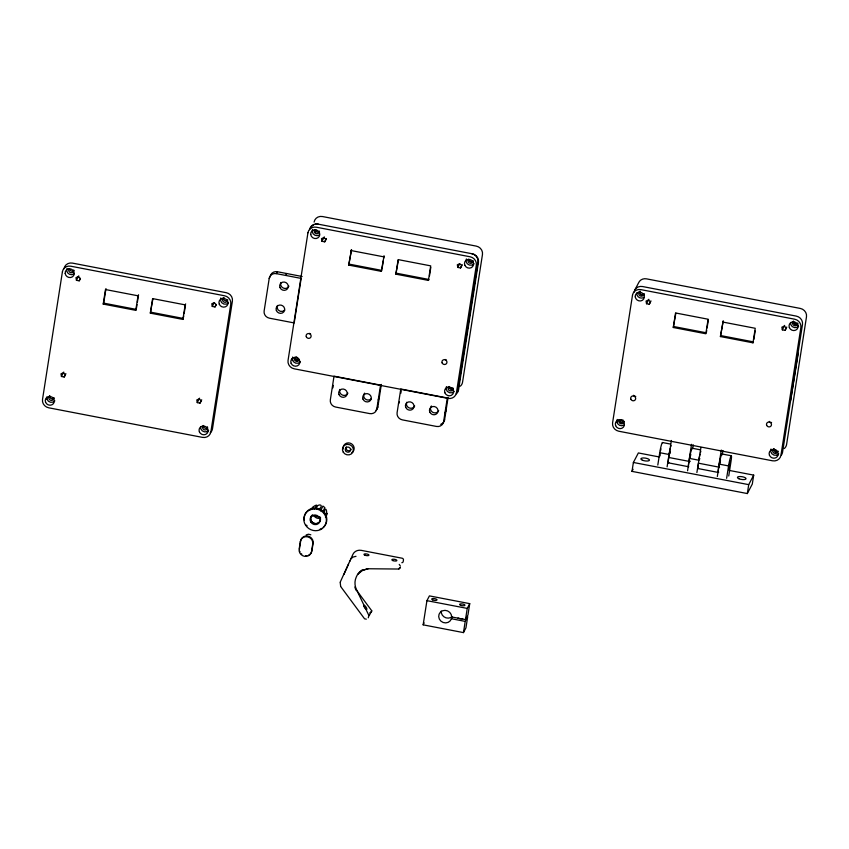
<?xml version="1.0" encoding="UTF-8"?>
<svg xmlns="http://www.w3.org/2000/svg" width="849" height="849" viewBox="0 0 849 849"><rect width="100%" height="100%" fill="white"/><g stroke="black" fill="none" stroke-linecap="round" stroke-linejoin="round"><path stroke-width="1.27" d="M689.452 460.699L689.738 461.548M719.199 466.419L719.485 467.268M689.611 460.646L689.876 461.612M719.358 466.377L719.474 467.523M368.53 616.799L368.264 617.796M349.958 560.754L340.258 582.074M340.194 582.425L340.661 586.319M325.485 517.328L327.045 513.167L326.186 516.967M660.076 453.048L660.108 455.892M103.207 304.08L103.705 303.135L136.264 309.397L135.766 310.341L103.207 304.08L105.478 289.541L138.037 295.802L138.536 294.847L137.4 302.117M103.705 303.135L105.976 288.586M135.766 310.341L138.037 295.802M136.456 308.176L137.018 304.547M183.777 316.03L182.896 319.415L150.337 313.154L152.608 298.604L185.167 304.865L185.666 303.91M150.337 313.154L152.916 298.859M182.896 319.415L185.167 304.865M184.148 313.61L185.475 305.12M269.218 278.387L264.124 311.042A6.346 5.975 27.6 0 0 269.398 318.173L294.21 322.938L301.151 278.408L276.349 273.643A6.346 5.975 27.6 0 0 269.218 278.387L270.215 276.477A6.346 5.975 27.6 0 1 277.347 271.733L302.148 276.498M315.584 232.074L315.924 229.92M348.737 265.09L351.507 249.585L348.737 265.09L381.297 271.351L381.795 270.396L349.236 264.135M332.904 387.855L333.296 385.382M381.297 271.351L384.066 255.846L383.684 258.276M381.986 269.186L383.302 260.696M395.867 274.153L398.139 259.603L430.698 265.864L428.427 280.414L395.867 274.153L398.446 259.868M376.839 408.857L380.543 385.106L334.028 376.16L330.325 399.911A6.346 5.975 27.6 0 0 335.61 407.042L369.708 413.601A6.346 5.975 27.6 0 0 376.839 408.857L377.837 406.947L381.35 384.438M400.824 393.278L401.216 390.805M429.488 275.819L430.814 267.339M443.603 421.688L447.306 397.948L400.792 389.001L397.088 412.752A6.346 5.975 27.6 0 0 402.362 419.873L436.471 426.442A6.346 5.975 27.6 0 0 443.603 421.688L444.6 419.788L448.113 397.279M423.152 624.843L426.93 600.657L429.414 595.892L469.73 603.639L467.979 614.846L465.485 619.611L451.7 616.958A6.59 6.198 27.6 0 0 442.52 610.781A6.59 6.198 27.6 0 0 440.907 621.139A6.59 6.198 27.6 0 0 451.424 618.741L465.21 621.394L467.703 616.629L465.952 627.836L463.458 632.601L423.152 624.843L424.15 622.943M463.458 632.601L465.21 621.394M465.485 619.611L467.237 608.404L469.73 603.639M639.775 293.319L640.114 291.165M729.079 470.388L753.7 475.122L752.31 484.026L747.332 493.556L631.996 471.375L633.386 462.472L638.363 452.942L659.1 456.932M673.289 327.502L675.549 312.963L708.108 319.224L705.837 333.763L673.289 327.502L675.857 313.217M657.805 465.061L659.737 452.687A7.938 0.817 -79.1 0 1 662.613 442.69M667.112 466.844L669.044 454.48A7.938 0.817 -79.1 0 1 670.222 448.527M668.821 462.514A7.938 0.817 -79.1 0 1 668.736 457.473L671.389 440.451M706.718 330.388L706.336 332.808L673.788 326.547M707.1 327.969L708.416 319.479M668.534 462.875L688.688 466.759A7.938 0.817 -79.1 0 1 688.889 461.347L691.542 444.324M687.573 470.781L689.505 458.418A7.938 0.817 -79.1 0 1 692.37 448.41M692.604 448.728L693.219 444.802M696.88 472.575L700.934 447.476M720.419 336.565L723.178 321.071L720.419 336.565L752.967 342.826L753.466 341.882L720.918 335.62M718.732 472.118A7.938 0.817 -79.1 0 1 718.636 467.077L721.289 450.044M717.331 476.501L719.252 464.138A7.938 0.817 -79.1 0 1 721.098 455.807A7.938 0.817 -79.1 0 1 722.202 454.82M722.35 454.448L722.966 450.522M726.627 478.295L728.559 465.921A7.938 0.817 -79.1 0 1 730.957 456.115A7.938 0.817 -79.1 0 1 731.053 461.156L728.739 476.002M752.967 342.826L755.239 328.287L722.679 322.026M753.848 339.451L755.175 330.972M747.332 493.556L748.712 484.652L753.7 475.122M313.217 507.118L311.381 509.135M669.702 453.875L670.158 451.7M699.449 459.596L699.672 458.481M719.612 463.48L720.313 460.37M669.564 453.727L669.787 452.613M690.035 457.664L690.736 454.586M699.332 459.458L699.555 458.343M719.782 463.384L720.493 460.317M690.078 456.635L690.555 454.65M660.49 450.83L660.968 448.866M325.783 514.006C328.117 512.202 324.87 504.539 324.318 512.998M343.898 574.529L348.631 563.927M349.682 561.56L352.844 554.493A7.938 7.471 27.6 0 1 361.228 550.354L402.129 558.217A1.592 1.496 27.6 0 1 403.445 560L403.222 561.486A1.592 1.496 27.6 0 1 401.842 562.707M323.076 511.31L324.827 507.596L322.938 506.068L320.519 510.865M76.442 280.308L75.986 277.655L78.437 276.541L80.411 278.504L79.18 280.828L76.442 280.308L78.766 275.872M79.18 280.828L80.337 278.621M61.446 376.489L60.99 373.836L63.442 372.722L65.415 374.696L64.184 377.02L61.446 376.489L63.76 372.064M64.184 377.02L65.914 373.698M212.261 306.425L211.794 303.772L214.256 302.658L216.219 304.621L214.988 306.956L212.261 306.425L213.99 303.104M214.988 306.956L216.145 304.738M197.255 402.606L196.798 399.964L199.25 398.85L201.224 400.813L199.993 403.137L197.255 402.606L199.568 398.181M199.993 403.137L201.722 399.815M276.349 273.643L277.347 271.733M285.646 275.426L286.644 273.516M321.973 241.307L321.516 238.654L323.968 237.54L325.942 239.503L324.711 241.838L321.973 241.307L324.297 236.882M324.711 241.838L326.451 238.505M428.427 280.414L428.925 279.459L396.366 273.198M378.229 399.943L379.227 398.043M457.791 267.424L457.335 264.771L459.787 263.668L461.75 265.631L460.519 267.955L457.791 267.424L459.521 264.103M460.519 267.955L462.259 264.633M398.478 403.837L399.476 401.938M444.993 412.784L445.99 410.884M356.315 589.928L371.745 610.781L369.007 616.024A1.592 1.496 27.6 0 0 368.859 615.419L356.474 589.567A15.876 14.932 27.6 0 1 356.198 577.214L356.622 576.269A15.876 14.932 27.6 0 1 362.183 569.955M451.424 618.741L452.421 616.83M634.532 290.581L638.544 282.908A7.461 7.015 27.6 0 1 646.492 278.854L800.289 308.431A7.461 7.015 27.6 0 1 806.486 316.815L786.588 444.462A7.461 7.015 27.6 0 1 784.317 448.505M646.524 303.73L646.068 301.077L648.519 299.962L650.493 301.926L649.252 304.25L646.524 303.73L648.838 299.294M649.252 304.25L650.992 300.928M631.996 471.375L633.099 469.264M782.332 329.847L781.876 327.194L784.327 326.08L786.301 328.043L785.07 330.367L782.332 329.847L784.646 325.411M785.07 330.367L786.8 327.045M797.88 354.001L798.251 353.29L790.652 400.346M318.853 509.379C325.57 503.913 316.061 503.224 316.348 508.891M314.236 509.029L314.597 508.445M315.34 507.267C320.529 502.597 310.883 506.715 312.252 509.23M310.66 509.708L312.644 507.819M399.805 568.352L398.988 569.01M357.705 574.465L362.268 570.475L368.19 568.618L362.268 570.475L359.488 572.491M350.52 559.13L353.067 557.05L355.996 556.328M369.75 612.914L371.109 612.012A1.592 1.496 27.6 0 0 371.745 610.781M306.192 534.912L308.452 534.212L310.819 534.796M366.312 619.154L364.561 618.815L340.852 586.765M367.182 568.745L398.754 569.032M640.486 294.561L642.247 294.9A4.606 4.33 27.6 0 0 644.391 294.815M797.795 324.817L796.044 324.477A4.606 4.33 27.6 0 1 793.253 322.843M351.008 250.54L383.568 256.801M150.835 312.199L183.395 318.46M621.362 419.788L623.187 420.138M448.208 387.229L452.39 388.035A2.696 2.536 27.6 0 0 453.09 388.078M773.269 449.747L776.411 450.352M662.422 442.52L670.561 444.091M692.19 448.24L700.329 449.811M721.947 453.971L731.244 455.754M659.737 452.687L669.044 454.48M689.505 458.418L698.801 460.2A7.938 0.817 -79.1 0 1 699.99 454.257M719.252 464.138L728.559 465.921M668.736 457.473L688.889 461.347M718.636 467.077L698.483 463.193A7.938 0.817 -79.1 0 0 698.568 468.234M698.292 468.606L718.445 472.479M633.386 462.472L748.712 484.652M426.93 600.657L467.237 608.404M399.221 564.405L400.272 565.827M354.85 586.988L355.805 589.959M326.61 513.539L326.568 513.656M622.614 420.775A2.696 2.536 27.6 0 1 620.874 419.671M621.468 422.961A2.696 2.536 27.6 0 1 619.229 419.937M778.109 451.159A2.696 2.536 27.6 0 1 775.264 452.538M781.377 455.022A7.461 7.015 27.6 0 0 782.576 452.135L802.485 324.477A7.461 7.015 27.6 0 0 796.277 316.104L642.491 286.527A7.461 7.015 27.6 0 0 634.107 292.098M639.138 292.279A2.696 2.536 27.6 0 1 639.329 291.642M670.668 446.861A7.938 0.817 -79.1 0 1 671.081 445.545M700.436 452.581A7.938 0.817 -79.1 0 1 700.85 451.265M798.622 326.218A4.606 4.33 27.6 0 1 790.578 322.45M797.561 323.161A2.536 2.388 27.6 0 1 795.778 325.676A2.536 2.388 27.6 0 1 792.828 324.286A2.536 2.388 27.6 0 1 793.582 321.304M797.858 323.342A2.536 2.388 27.6 0 1 793.412 321.272M643.998 297.383A4.606 4.33 27.6 0 1 636.761 292.979M643.765 293.584A2.536 2.388 27.6 0 1 641.982 296.089A2.536 2.388 27.6 0 1 639.032 294.709A2.536 2.388 27.6 0 1 639.785 291.727M644.062 293.765A2.536 2.388 27.6 0 1 639.615 291.695M777.472 451.413A2.536 2.388 27.6 0 1 773.503 448.919M624.153 421.422A2.536 2.388 27.6 0 1 619.696 419.979M771.582 422.484A2.536 2.388 27.6 0 1 770.924 422.441M770.298 422.229A2.536 2.388 27.6 0 1 769.279 421.401M635.774 396.356A2.536 2.388 27.6 0 1 634.49 396.112M633.927 395.761A2.536 2.388 27.6 0 1 633.471 395.284M778.724 453.875A4.606 4.33 27.6 0 1 770.998 449.025M777.642 451.445A2.536 2.388 27.6 0 1 773.598 452.793A2.536 2.388 27.6 0 1 774.246 448.675M778.183 454.639A4.924 4.627 27.6 0 1 777.068 455.181M624.068 425.052A4.606 4.33 27.6 0 1 617.202 419.448M623.856 421.242A2.536 2.388 27.6 0 1 620.672 423.683A2.536 2.388 27.6 0 1 619.409 419.788M616.968 422.653A4.924 4.627 27.6 0 1 616.661 421.454M371.363 398.627A4.362 4.107 27.6 0 1 365.303 399.009A4.362 4.107 27.6 0 1 364.614 393.129M347.91 393.108A4.362 4.107 27.6 0 1 342.232 394.987A4.362 4.107 27.6 0 1 340.003 389.404M377.837 406.947A6.346 5.975 27.6 0 1 375.99 410.311M438.7 410.566A4.362 4.107 27.6 0 1 432.523 412.179A4.362 4.107 27.6 0 1 431.377 405.971M414.673 405.949A4.362 4.107 27.6 0 1 408.995 407.828A4.362 4.107 27.6 0 1 406.767 402.246M444.6 419.788A6.346 5.975 27.6 0 1 442.127 423.64M441.438 424.033A6.346 5.975 27.6 0 1 440.695 424.33M284.755 310.044A4.362 4.107 27.6 0 1 277.421 305.438M288.925 286.134A4.362 4.107 27.6 0 1 283.248 288.013A4.362 4.107 27.6 0 1 281.008 282.43M474.082 263.806A4.606 4.33 27.6 0 1 466.356 258.956M473.01 261.375A2.536 2.388 27.6 0 1 469.529 263.073A2.536 2.388 27.6 0 1 468.563 259.295M473.307 260.93A2.536 2.388 27.6 0 1 468.85 259.486M471.736 253.681A7.461 7.015 27.6 0 1 477.934 262.065L458.025 389.712A7.461 7.015 27.6 0 1 456.836 392.609M309.567 229.686A7.461 7.015 27.6 0 1 317.94 224.104L472.256 253.787A7.461 7.015 27.6 0 1 478.454 262.161L458.556 389.818A7.461 7.015 27.6 0 1 456.284 393.862M319.447 234.971A4.606 4.33 27.6 0 1 312.517 229.485M319.224 231.172A2.536 2.388 27.6 0 1 316.04 233.613A2.536 2.388 27.6 0 1 314.767 229.718M319.511 231.352A2.536 2.388 27.6 0 1 315.064 229.899M452.931 389.001A2.536 2.388 27.6 0 1 448.962 386.507M299.135 359.424A2.536 2.388 27.6 0 1 295.632 358.745M446.383 360.018A2.536 2.388 27.6 0 1 445.194 359.467M310.575 333.901A2.536 2.388 27.6 0 1 309.386 333.339M454.173 391.453A4.606 4.33 27.6 0 1 446.447 386.603M453.101 389.033A2.536 2.388 27.6 0 1 449.323 390.561A2.536 2.388 27.6 0 1 449.121 386.539M300.376 361.876A4.606 4.33 27.6 0 1 292.65 357.026M299.304 359.456A2.536 2.388 27.6 0 1 295.526 360.984A2.536 2.388 27.6 0 1 295.335 356.962M292.427 360.241A4.924 4.627 27.6 0 1 292.12 359.031M314.098 222.109A7.461 7.015 27.6 0 1 322.471 216.537L476.268 246.114A7.461 7.015 27.6 0 1 482.465 254.498L462.556 382.146A7.461 7.015 27.6 0 1 460.296 386.189M298.593 358.458A2.696 2.536 27.6 0 1 296.513 356.75M297.447 360.645A2.696 2.536 27.6 0 1 295.208 357.62M453.228 389.84A2.696 2.536 27.6 0 1 452.613 390.137M451.944 390.275A2.696 2.536 27.6 0 1 451.243 390.222M470.972 261.832A4.606 4.33 27.6 0 1 469.221 260.526M292.661 360.432A5.243 4.924 27.6 0 1 292.332 359.159M310.511 228.264A7.461 7.015 27.6 0 1 313.684 224.858M315.191 224.295A7.461 7.015 27.6 0 1 318.46 224.21M351.157 449.227A2.696 2.536 27.6 0 1 347.581 450.49A2.696 2.536 27.6 0 1 346.296 446.903M343.283 448.962A5.55 5.232 27.6 0 1 346.859 443.104A5.55 5.232 27.6 0 1 353.545 445.99A5.55 5.232 27.6 0 1 351.847 452.655M399.295 568.161A1.592 1.496 27.6 0 0 400.346 567.312L400.367 567.1A1.592 1.496 27.6 0 1 399.497 567.864M309.567 554.609A6.346 5.975 27.6 0 0 311.923 550.842L313.111 543.211A6.346 5.975 27.6 0 0 307.837 536.08A6.346 5.975 27.6 0 0 300.705 540.824L299.517 548.454A6.346 5.975 27.6 0 0 299.453 549.027M309.078 554.917A6.346 5.975 27.6 0 1 308.558 555.172M306.871 555.649A6.346 5.975 27.6 0 1 305.682 555.692M301.82 554.195A6.346 5.975 27.6 0 1 301.363 553.792M300.005 551.85A6.346 5.975 27.6 0 1 299.782 551.309M320.508 519.535A4.998 4.701 27.6 0 1 313.684 523.143A4.998 4.701 27.6 0 1 311.816 515.598L320.137 517.2A4.998 4.701 27.6 0 1 320.476 518.357M320.593 517.943A4.998 4.701 27.6 0 1 314.119 515.884M320.551 519.8A5.083 4.776 27.6 0 1 314.236 523.44A5.083 4.776 27.6 0 1 310.978 516.744M311.254 516.213A5.083 4.776 27.6 0 1 311.604 515.725M312.018 515.279A5.083 4.776 27.6 0 1 312.485 514.897M320.296 517.391A5.083 4.776 27.6 0 1 320.476 517.986M304.335 520.023A11.44 10.761 27.6 0 1 319.256 508.88A11.44 10.761 27.6 0 1 323.236 527.325M321.76 528.375A11.44 10.761 27.6 0 1 320.094 529.171M307.105 525.86A11.44 10.761 27.6 0 1 306.51 525.128M462.663 618.528A2.696 0.87 8.9 0 1 458.057 618.008M452.294 616.512A6.59 6.198 27.6 0 1 441.204 611.004M53.784 397.82A2.536 2.388 27.6 0 1 50.293 400.144A2.536 2.388 27.6 0 1 49.794 395.952M54.071 398.001A2.536 2.388 27.6 0 1 49.635 395.921M210.234 432.757A7.461 7.015 27.6 0 0 212.494 428.713L232.403 301.066A7.461 7.015 27.6 0 0 226.205 292.682L72.409 263.105A7.461 7.015 27.6 0 0 64.036 268.677M46.897 399.232A4.924 4.627 27.6 0 1 46.589 398.032M208.101 431.218A4.924 4.627 27.6 0 1 206.986 431.759M228.551 302.796A4.606 4.33 27.6 0 1 220.825 297.946M227.468 300.376A2.536 2.388 27.6 0 1 223.436 301.713A2.536 2.388 27.6 0 1 224.072 297.606M227.776 299.93A2.536 2.388 27.6 0 1 223.329 297.85M73.916 273.962A4.606 4.33 27.6 0 1 66.975 268.475M73.693 270.162A2.536 2.388 27.6 0 1 70.509 272.614A2.536 2.388 27.6 0 1 69.236 268.719M73.98 270.353A2.536 2.388 27.6 0 1 69.522 268.9M207.4 427.992A2.536 2.388 27.6 0 1 203.431 425.498M208.642 430.454A4.606 4.33 27.6 0 1 200.587 426.686M207.421 426.782A2.536 2.388 27.6 0 1 204.715 429.923A2.536 2.388 27.6 0 1 203.123 425.954M54.845 400.877A4.606 4.33 27.6 0 1 46.791 397.109M728.665 468.16L728.771 469.306L730.373 460.742L728.665 468.16M62.412 271.776L42.514 399.433A7.461 7.015 27.6 0 0 48.711 407.807L202.508 437.384A7.461 7.015 27.6 0 0 210.881 431.812L230.779 304.154A7.461 7.015 27.6 0 0 224.582 295.781L70.785 266.204A7.461 7.015 27.6 0 0 62.412 271.776M307.943 232.775L288.044 360.432A7.461 7.015 27.6 0 0 294.242 368.816L448.039 398.393A7.461 7.015 27.6 0 0 456.412 392.811L476.321 265.164A7.461 7.015 27.6 0 0 470.113 256.78L316.327 227.203A7.461 7.015 27.6 0 0 307.943 232.775M300.334 541.545L299.145 549.165A6.346 5.975 27.6 0 0 304.42 556.297A6.346 5.975 27.6 0 0 311.541 551.553L312.74 543.933A6.346 5.975 27.6 0 0 307.455 536.801A6.346 5.975 27.6 0 0 300.334 541.545M632.494 295.197L612.585 422.855A7.461 7.015 27.6 0 0 618.783 431.228L772.579 460.805A7.461 7.015 27.6 0 0 780.953 455.234L800.862 327.576A7.461 7.015 27.6 0 0 794.664 319.203L640.868 289.626A7.461 7.015 27.6 0 0 632.494 295.197M642.449 460.222A4.362 1.411 8.9 0 0 649.443 460.317A4.362 1.411 8.9 0 0 643.638 457.951A4.362 1.411 8.9 0 0 642.449 460.222M739.012 478.794A4.362 1.411 8.9 0 0 745.995 478.889A4.362 1.411 8.9 0 0 740.201 476.522A4.362 1.411 8.9 0 0 739.012 478.794M789.347 327.576A4.606 4.33 27.6 0 0 797.137 329.083A4.606 4.33 27.6 0 0 794.25 321.877A4.606 4.33 27.6 0 0 789.347 327.576M635.264 296.895A4.606 4.33 27.6 0 0 642.502 300.238A4.606 4.33 27.6 0 0 641.568 292.65A4.606 4.33 27.6 0 0 635.264 296.895M630.839 399.147A2.536 2.388 27.6 0 0 635.137 399.975A2.536 2.388 27.6 0 0 633.545 395.995A2.536 2.388 27.6 0 0 630.839 399.147M766.647 425.264A2.536 2.388 27.6 0 0 770.945 426.092A2.536 2.388 27.6 0 0 769.353 422.123A2.536 2.388 27.6 0 0 766.647 425.264M769.438 455.234A4.606 4.33 27.6 0 0 777.228 456.73A4.606 4.33 27.6 0 0 774.341 449.524A4.606 4.33 27.6 0 0 769.438 455.234M615.642 425.657A4.606 4.33 27.6 0 0 623.431 427.153A4.606 4.33 27.6 0 0 620.545 419.947A4.606 4.33 27.6 0 0 615.642 425.657M338.953 394.498A4.362 4.107 27.6 0 0 346.328 395.91A4.362 4.107 27.6 0 0 343.59 389.086A4.362 4.107 27.6 0 0 338.953 394.498M362.979 399.115A4.362 4.107 27.6 0 0 370.366 400.537A4.362 4.107 27.6 0 0 367.628 393.703A4.362 4.107 27.6 0 0 362.979 399.115M405.705 407.329A4.362 4.107 27.6 0 0 413.092 408.751A4.362 4.107 27.6 0 0 410.354 401.917A4.362 4.107 27.6 0 0 405.705 407.329M429.743 411.956A4.362 4.107 27.6 0 0 437.118 413.378A4.362 4.107 27.6 0 0 434.391 406.544A4.362 4.107 27.6 0 0 429.743 411.956M279.958 287.524A4.362 4.107 27.6 0 0 287.344 288.936A4.362 4.107 27.6 0 0 284.606 282.101A4.362 4.107 27.6 0 0 279.958 287.524M276.371 310.522A4.362 4.107 27.6 0 0 283.757 311.944A4.362 4.107 27.6 0 0 281.019 305.109A4.362 4.107 27.6 0 0 276.371 310.522M464.796 265.164A4.606 4.33 27.6 0 0 472.585 266.66A4.606 4.33 27.6 0 0 469.699 259.454A4.606 4.33 27.6 0 0 464.796 265.164M310.723 234.483A4.606 4.33 27.6 0 0 317.961 237.826A4.606 4.33 27.6 0 0 317.027 230.238A4.606 4.33 27.6 0 0 310.723 234.483M306.287 336.735A2.536 2.388 27.6 0 0 310.585 337.552A2.536 2.388 27.6 0 0 308.994 333.583A2.536 2.388 27.6 0 0 306.287 336.735M442.106 362.852A2.536 2.388 27.6 0 0 446.404 363.68A2.536 2.388 27.6 0 0 444.802 359.7A2.536 2.388 27.6 0 0 442.106 362.852M444.897 392.822A4.606 4.33 27.6 0 0 452.676 394.318A4.606 4.33 27.6 0 0 449.79 387.112A4.606 4.33 27.6 0 0 444.897 392.822M291.101 363.234A4.606 4.33 27.6 0 0 298.89 364.741A4.606 4.33 27.6 0 0 296.004 357.535A4.606 4.33 27.6 0 0 291.101 363.234M345.543 450.66A2.696 2.536 27.6 0 0 350.149 451.137A2.696 2.536 27.6 0 0 348.079 447.062A2.696 2.536 27.6 0 0 345.543 450.66M343.251 452.177A5.55 5.232 27.6 0 0 352.749 452.358A5.55 5.232 27.6 0 0 347.75 444.324A5.55 5.232 27.6 0 0 343.251 452.177M363.945 606.388A2.536 0.764 56.3 0 0 366.619 609.55A2.536 0.764 56.3 0 0 365.42 606.239A2.536 0.764 56.3 0 0 363.945 606.388M392.907 560.605A2.536 0.817 8.9 0 0 396.876 560.573A2.536 0.817 8.9 0 0 393.331 559.236A2.536 0.817 8.9 0 0 392.907 560.605M365.006 555.246A2.536 0.817 8.9 0 0 368.965 555.204A2.536 0.817 8.9 0 0 365.431 553.877A2.536 0.817 8.9 0 0 365.006 555.246M310.745 521.997A5.083 4.776 27.6 0 0 319.436 522.432A5.083 4.776 27.6 0 0 315.106 514.961A5.083 4.776 27.6 0 0 310.745 521.997M305.544 525.16A11.44 10.761 27.6 0 0 325.103 525.351A11.44 10.761 27.6 0 0 314.639 508.891A11.44 10.761 27.6 0 0 305.544 525.16M460.795 605.358A2.696 0.87 8.9 0 0 464.944 605.263A2.696 0.87 8.9 0 0 461.092 603.872A2.696 0.87 8.9 0 0 460.795 605.358M432.693 599.914A2.696 0.87 8.9 0 0 437.012 599.967A2.696 0.87 8.9 0 0 433.425 598.513A2.696 0.87 8.9 0 0 432.693 599.914M65.193 273.474A4.606 4.33 27.6 0 0 72.42 276.827A4.606 4.33 27.6 0 0 71.496 269.239A4.606 4.33 27.6 0 0 65.193 273.474M45.57 402.235A4.606 4.33 27.6 0 0 53.349 403.731A4.606 4.33 27.6 0 0 50.462 396.525A4.606 4.33 27.6 0 0 45.57 402.235M219.265 304.165A4.606 4.33 27.6 0 0 227.054 305.661A4.606 4.33 27.6 0 0 224.168 298.455A4.606 4.33 27.6 0 0 219.265 304.165M199.366 431.812A4.606 4.33 27.6 0 0 207.145 433.308A4.606 4.33 27.6 0 0 204.259 426.102A4.606 4.33 27.6 0 0 199.366 431.812"/></g></svg>
